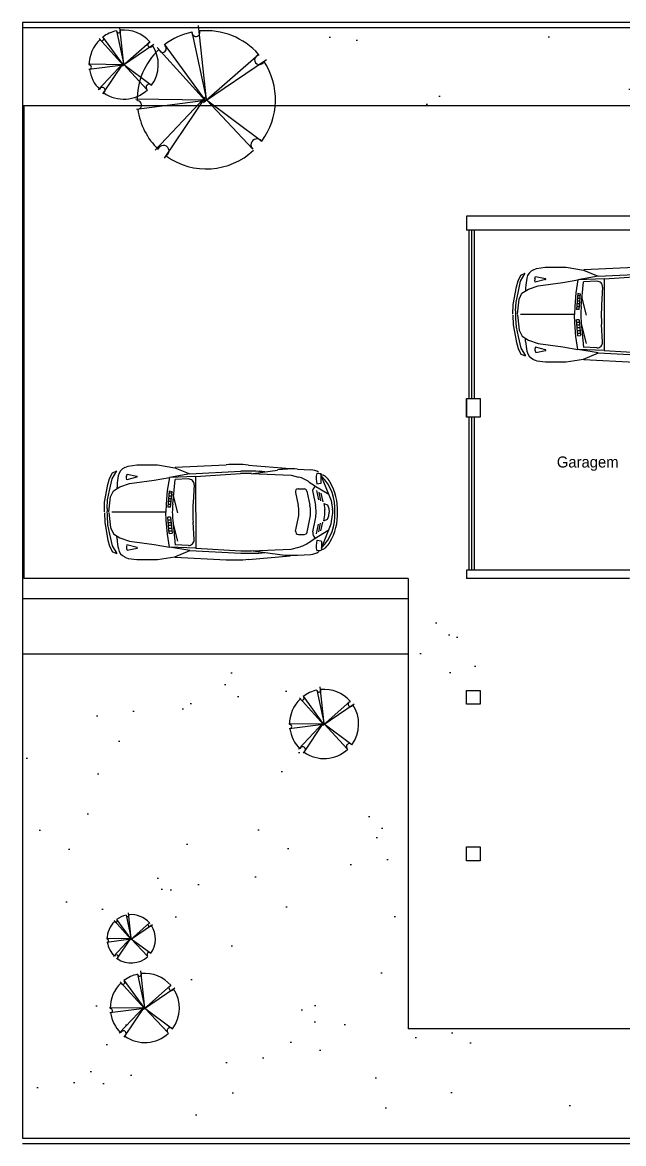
# Model space of a CAD drawing. Extents: x 0 to 44.9, y 0 to 40.9.
# Drawn here: x 0 to 10.86, y 0 to 20.28 of the extents above; entities that cross this region are included whole.
import ezdxf

# ---------------------------------------------------------------- set-up
doc = ezdxf.new("R2010")
doc.units = 0
doc.layers.get('0').update_dxf_attribs({"linetype": 'CONTINUOUS'})
for name, color, linetype in [('ARV', 3, 'CONTINUOUS'), ('BLOCO', 5, 'CONTINUOUS'), ('BLOCOS', 5, 'CONTINUOUS'), ('CINZA', 8, 'CONTINUOUS'), ('HACHURA', 1, 'CONTINUOUS'), ('JARDIM', 3, 'CONTINUOUS'), ('PAREDE', 7, 'CONTINUOUS')]:
    doc.layers.add(name, color=color, linetype=linetype)
doc.styles.add('PADRÃO', font='', dxfattribs={"height": 0.2})
doc.styles.get('PADRÃO').set_extended_font_data('AvantGarde Bk BT')

# ---------------------------------------------------------------- blocks, each defined once
blk = doc.blocks.new('A_03')
at = {"layer": 'ARV'}
for p, q in [((-0.032, 0.054), (-0.102, 0.726)), ((-0.164, 0.667), (-0.032, 0.054)), ((-0.04, 0.044), (-0.476, 0.526)), ((-0.413, 0.556), (-0.04, 0.044)), ((-0.057, 0.029), (0.441, 0.467)), ((0.512, 0.415), (-0.057, 0.029)), ((-0.04, 0.051), (-0.672, 0.059)), ((-0.663, -0.03), (-0.04, 0.051)), ((-0.494, -0.401), (-0.04, 0.081)), ((-0.04, 0.081), (-0.413, -0.475)), ((-0.032, 0.054), (0.468, -0.32)), ((0.388, -0.394), (-0.032, 0.054))]:
    blk.add_line(p, q, dxfattribs=at)
for centre, radius, start, end in [((-0.032, 0.054), 0.625, 102.158, 127.2526), ((-0.127, 0.664), 0.037, 175.6543, 19.6938), ((-0.032, 0.054), 0.625, 41.0541, 95.5311), ((-0.032, 0.054), 0.625, 133.2426, 180.9743), ((-0.427, 0.516), 0.0334, 201.2821, 48.2736), ((0.446, 0.414), 0.0427, 89.2094, 344.6286), ((-0.032, 0.054), 0.625, 323.2022, 33.8211), ((-0.655, 0.006), 0.0378, 285.6846, 88.001), ((-0.032, 0.054), 0.625, 187.876, 225.8833), ((0.426, -0.355), 0.0546, 40.7148, 224.88), ((-0.419, -0.408), 0.0497, 310.6567, 163.4448), ((-0.032, 0.054), 0.625, 234.6715, 313.133)]:
    blk.add_arc(centre, radius, start, end, dxfattribs=at)
blk = doc.blocks.new('C-01')
for p, q in [((-1.831, 0.842), (-1.773, 0.867)), ((-1.773, 0.867), (-1.616, 0.889)), ((-1.616, 0.889), (-1.24, 0.889)), ((-1.24, 0.889), (-0.927, 0.84)), ((-0.927, 0.84), (-0.659, 0.727)), ((-0.922, 0.847), (0, 0.894)), ((0.402, 0.888), (1.156, 0.828)), ((1.287, 0.815), (1.531, 0.802)), ((-2.138, 0.536), (-2.109, 0.646)), ((-2.109, 0.646), (-2.057, 0.747)), ((-2.109, 0.43), (-2.062, 0.637)), ((-2.062, 0.637), (-1.978, 0.781)), ((-2.057, 0.747), (-1.978, 0.781)), ((-1.796, 0.62), (-1.804, 0.658)), ((-1.802, 0.687), (-1.79, 0.721)), ((-1.612, 0.669), (-1.796, 0.62)), ((-1.79, 0.721), (-1.613, 0.684)), ((-0.659, 0.727), (-1.026, 0.665)), ((-0.552, 0.682), (-1.026, 0.665)), ((-0.966, 0.178), (-0.924, 0.627)), ((-0.684, 0.636), (-0.924, 0.627)), ((-0.659, 0.727), (0.263, 0.774)), ((-0.552, 0.682), (0.261, 0.733)), ((-0.552, 0.682), (-0.551, -0.613)), ((0.455, 0.735), (1.176, 0.704)), ((0.488, 0.734), (0.925, 0.798)), ((1.176, 0.704), (1.31, 0.669)), ((1.708, 0.731), (1.637, 0.736)), ((1.667, 0.743), (1.699, 0.729)), ((1.72, 0.57), (1.72, 0.718)), ((1.72, 0.688), (1.898, 0.248)), ((1.724, 0.718), (1.754, 0.706)), ((-2.196, 0.215), (-2.138, 0.536)), ((-2.143, 0.259), (-2.109, 0.43)), ((-1.972, 0.52), (-1.976, 0.461)), ((-1.029, 0.419), (-1.052, 0.126)), ((-1.029, 0.419), (-0.977, 0.411)), ((-1.004, 0.126), (-0.977, 0.411)), ((-0.58, 0.53), (-0.599, 0.212)), ((1.301, 0.455), (1.411, 0.455)), ((1.46, 0.415), (1.513, 0.16)), ((1.503, 0.579), (1.594, 0.516)), ((1.59, 0.519), (1.853, 0.359)), ((1.63, 0.43), (1.666, 0.256)), ((1.641, 0.546), (1.709, 0.557)), ((-2.201, 0.043), (-2.196, 0.215)), ((-2.152, 0.1), (-2.143, 0.259)), ((-0.995, 0.226), (-1.044, 0.226)), ((-0.99, 0.276), (-1.04, 0.276)), ((-0.985, 0.326), (-1.037, 0.326)), ((-0.98, 0.376), (-1.033, 0.376)), ((-0.962, 0.353), (-0.88, 0.023)), ((1.253, 0.394), (1.301, 0.16)), ((1.564, 0.395), (1.613, 0.16)), ((1.674, 0.395), (1.707, 0.239)), ((1.714, 0.379), (1.747, 0.222)), ((1.898, 0.248), (1.925, 0.086)), ((-1.091, 0.034), (-2.064, 0.034)), ((-1.004, 0.126), (-1.052, 0.126)), ((-0.999, 0.176), (-1.048, 0.176)), ((1.764, 0.193), (1.781, 0.086)), ((1.764, 0.193), (1.831, 0.165)), ((1.831, 0.165), (1.855, 0.103)), ((1.855, 0.103), (1.859, 0.037)), ((1.855, -0.029), (1.859, 0.037)), ((-2.152, -0.034), (-2.143, -0.193)), ((-2.143, -0.193), (-2.108, -0.364)), ((-1.029, -0.351), (-1.052, -0.058)), ((-1.004, -0.058), (-1.052, -0.058)), ((-0.999, -0.108), (-1.048, -0.108)), ((-0.995, -0.158), (-1.044, -0.158)), ((-1.004, -0.058), (-0.977, -0.343)), ((-0.966, -0.11), (-0.923, -0.559)), ((-0.962, -0.16), (-0.88, -0.49)), ((-0.579, -0.461), (-0.598, -0.143)), ((1.256, -0.307), (1.302, -0.087)), ((1.463, -0.328), (1.513, -0.087)), ((1.565, -0.322), (1.613, -0.087)), ((1.63, -0.356), (1.666, -0.183)), ((1.674, -0.322), (1.707, -0.165)), ((1.714, -0.305), (1.747, -0.148)), ((1.721, -0.615), (1.898, -0.174)), ((1.764, -0.12), (1.781, -0.013)), ((1.764, -0.12), (1.831, -0.091)), ((1.831, -0.091), (1.855, -0.029)), ((1.898, -0.174), (1.925, -0.013)), ((-2.108, -0.364), (-2.061, -0.571)), ((-1.971, -0.453), (-1.975, -0.394)), ((-0.99, -0.208), (-1.04, -0.208)), ((-0.985, -0.258), (-1.037, -0.258)), ((-0.98, -0.308), (-1.033, -0.308)), ((-1.029, -0.351), (-0.977, -0.343)), ((1.305, -0.367), (1.414, -0.367)), ((1.591, -0.446), (1.854, -0.285)), ((-2.061, -0.571), (-1.976, -0.714)), ((-1.795, -0.553), (-1.803, -0.591)), ((-1.611, -0.602), (-1.795, -0.553)), ((-0.552, -0.613), (-1.026, -0.596)), ((-0.659, -0.658), (-1.025, -0.596)), ((-0.683, -0.567), (-0.924, -0.558)), ((1.177, -0.632), (1.311, -0.596)), ((1.504, -0.506), (1.595, -0.442)), ((1.642, -0.472), (1.71, -0.484)), ((1.721, -0.496), (1.721, -0.645)), ((-1.829, -0.776), (-1.771, -0.8)), ((-1.801, -0.62), (-1.789, -0.654)), ((-1.789, -0.654), (-1.611, -0.617)), ((-1.771, -0.8), (-1.614, -0.821)), ((-1.238, -0.821), (-0.925, -0.772)), ((-0.925, -0.772), (-0.657, -0.658)), ((-0.92, -0.779), (0.002, -0.824)), ((-0.659, -0.658), (0.263, -0.705)), ((-0.551, -0.613), (0.263, -0.663)), ((0.403, -0.818), (1.157, -0.755)), ((0.457, -0.664), (1.177, -0.632)), ((0.49, -0.663), (0.927, -0.726)), ((1.289, -0.742), (1.533, -0.729)), ((1.709, -0.658), (1.638, -0.662)), ((1.668, -0.669), (1.7, -0.656)), ((1.726, -0.645), (1.755, -0.632)), ((-1.614, -0.821), (-1.238, -0.821))]:
    blk.add_line(p, q)
for points in [[(-2.118, 0.039), (-2.09, 0.311), (-2.037, 0.422), (-1.921, 0.496), (-1.745, 0.554), (-1.3, 0.617), (-1.026, 0.665), (-1.064, 0.428), (-1.083, 0.18), (-1.091, 0.034)], [(-2.201, 0.023), (-2.195, -0.149), (-2.137, -0.47), (-2.107, -0.58), (-2.055, -0.681), (-1.976, -0.714)], [(-2.118, 0.027), (-2.089, -0.245), (-2.036, -0.356), (-1.92, -0.429), (-1.744, -0.487), (-1.299, -0.55), (-1.025, -0.596), (-1.063, -0.36), (-1.083, -0.112), (-1.091, 0.034)]]:
    blk.add_lwpolyline(points)
for centre, radius, start, end in [((-1.753, 0.658), 0.2, 112.7478, 169.4663), ((0.157, -2.15), 3.048, 85.3952, 92.9452), ((1.192, -1.011), 1.829, 86.9998, 98.3676), ((-0.452, 0.416), 1.524, 169.4663, 176.0811), ((-1.755, 0.669), 0.0508, 159.9787, 192.5384), ((-1.614, 0.676), 0.00762, 284.96, 78.1125), ((-0.68, 0.536), 0.1, 356.7256, 92.0722), ((0.377, -1.092), 1.829, 87.5491, 93.6237), ((0.42, -2.27), 3.048, 84.6964, 92.9452), ((1.154, 0.08), 0.61, 55.07, 75.2551), ((1.517, 0.518), 0.284, 57.3299, 87.1824), ((1.99, 0.648), 0.364, 166.0961, 196.3535), ((1.707, 0.718), 0.0127, 0, 86.3304), ((1.12, 0.093), 0.847, 356.2451, 44.5195), ((1.695, 0.565), 0.152, 46.3836, 67.2014), ((1.5, 0.36), 0.436, 30.4577, 46.3836), ((1.301, 0.405), 0.05, 90, 191.7694), ((1.411, 0.405), 0.05, 11.7694, 90), ((1.662, 0.416), 0.1, 118.178, 191.7694), ((1.707, 0.57), 0.0127, 279.6077, 360), ((1.003, 0.068), 1.012, 358.0694, 30.4577), ((2.444, 0.037), 3.048, 176.7256, 183.3874), ((-0.935, 0.034), 1.219, 176.8942, 183.2188), ((0.551, 0.036), 1.524, 174.6214, 185.4916), ((0.704, 0.036), 0.61, 348.3436, 11.7694), ((0.916, 0.036), 0.61, 348.3436, 11.7694), ((1.016, 0.036), 0.61, 348.3436, 11.7694), ((1.12, -0.02), 0.847, 315.5935, 3.8679), ((1.481, 0.037), 0.305, 350.7246, 9.3883), ((1.003, 0.004), 1.012, 329.6553, 2.0435), ((1.624, 0.037), 0.305, 350.7246, 9.3883), ((1.305, -0.317), 0.05, 168.3436, 270), ((1.414, -0.317), 0.05, 270, 348.3436), ((1.663, -0.342), 0.1, 168.3436, 242.009), ((-0.451, -0.346), 1.524, 184.0319, 190.6466), ((-1.753, -0.602), 0.0508, 167.5746, 200.1342), ((-1.613, -0.609), 0.00762, 282.0005, 75.153), ((-0.679, -0.467), 0.1, 267.9278, 3.3874), ((1.154, -0.007), 0.61, 284.8579, 305.0429), ((1.991, -0.574), 0.364, 163.7595, 194.0169), ((1.708, -0.496), 0.0127, 0.113, 80.5053), ((1.696, -0.492), 0.152, 292.9116, 313.7293), ((1.5, -0.287), 0.436, 313.7293, 329.6553), ((-1.752, -0.591), 0.2, 190.6466, 247.3652), ((0.375, 1.163), 1.829, 266.4893, 272.5638), ((0.42, 2.339), 3.048, 267.0548, 275.3036), ((1.189, 1.084), 1.829, 261.7454, 273.1132), ((1.518, -0.445), 0.284, 272.9306, 302.783), ((1.709, -0.645), 0.0127, 273.7825, 0.113), ((0.153, 2.22), 3.048, 267.1678, 274.7177)]:
    blk.add_arc(centre, radius, start, end)

msp = doc.modelspace()

# ---------------------------------------------------------------- hatches: boundary and pattern name
at = {"layer": 'JARDIM', "ltscale": 0.015}
h = msp.add_hatch(dxfattribs=at)
h.set_pattern_fill('AR-SAND', color=256, scale=0.05, style=0)
h.set_pattern_definition([(37.5, (-128.9203, -140.9464), (-0.080002, 2.447066), [0, -1.9304, 0, -2.159, 0, -2.06375]), (7.5, (-128.9203, -140.9464), (2.247616, 3.584126), [0, -1.0414, 0, -1.7399, 0, -0.66675]), (327.5, (-130.4824, -140.9464), (3.954962, 0.007186), [0, -0.635, 0, -2.286, 0, -2.9845]), (317.5, (-130.4824, -140.9464), (3.81778, 1.114647), [0, -0.3175, 0, -1.4986, 0, -1.7145])])
h.paths.add_polyline_path([(35.45, 20.18), (20.273, 20.18), (20.273, 18.773), (27.133, 18.773), (27.133, 2.073), (6.973, 2.073), (6.973, 8.853), (0, 8.853), (0, 0.1), (35.45, 0.1)])
h.paths.add_polyline_path([(30.596, 18.374), (31.776, 18.361), (31.797, 18.383), (31.034, 19.226, -0.249412), (30.992, 19.273), (30.989, 19.276, 0.205008)], flags=0)
h.paths.add_polyline_path([(32.771, 19.224), (32.768, 19.255), (32.765, 19.252)], flags=0)
h.paths.add_polyline_path([(32.478, 17.208), (32.449, 17.165, 0.00023), (32.45, 17.165, 0.277622)], flags=0)
h.paths.add_polyline_path([(33.296, 17.312, 0.807593), (33.232, 17.226), (33.235, 17.224, -0.015246), (33.232, 17.226), (32.855, 17.629, -481.901121), (32.861, 17.637), (33.296, 17.312, -0.112471), (33.315, 17.297, 0.000059), (33.315, 17.298)], flags=16)
h.paths.add_polyline_path([(32.431, 18.746), (32.418, 18.737), (32.405, 18.718, 0.00023), (32.406, 18.717, 0.198582)], flags=0)
h.paths.add_polyline_path([(32.815, 17.672), (32.812, 17.703), (32.809, 17.7)], flags=0)
h.paths.add_polyline_path([(32.802, 17.668), (32.807, 17.662), (32.815, 17.669), (32.807, 17.669)], flags=0)
h.paths.add_polyline_path([(32.431, 18.165, -1.013557), (32.409, 18.102), (32.809, 17.66), (33.295, 17.989, -1.028456), (33.293, 18.074, 0.247078), (32.755, 18.294, -1.209451), (32.683, 18.283, 0.112661)], flags=0)
h.paths.add_polyline_path([(31.172, 17.438), (31.115, 17.353, 0.00023), (31.116, 17.352, 0.277622)], flags=0)
h.paths.add_polyline_path([(32.19, 17.661, -0.979684), (32.196, 17.586, -0.000187), (32.196, 17.586, 0.000187), (32.196, 17.586, 0.979684), (32.19, 17.661, 0.000006), (32.19, 17.661, 180045.943097)], flags=0)
h.paths.add_polyline_path([(30.607, 18.2), (31.822, 18.359), (31.089, 19.361, -0.109808), (31.582, 19.588, -0.010377), (31.582, 19.591), (31.591, 19.55, 0.614169), (31.723, 19.554), (31.715, 19.63, -0.075428), (31.726, 19.61, -0.104507), (32.239, 19.553, -0.066216), (32.344, 19.68, 0.020722), (32.344, 19.678), (32.365, 19.654, 1.013557), (32.387, 19.718, -0.112661), (32.639, 19.835, 1.209451), (32.711, 19.847, -0.247078), (33.25, 19.626, 1.028456), (33.251, 19.541), (33.288, 19.566, 0.038636), (33.29, 19.572, -0.318335), (33.272, 18.85, 0.003027), (33.271, 18.85), (33.252, 18.865, 0.807593), (33.189, 18.779), (33.191, 18.776, -0.015246), (33.189, 18.779), (32.825, 19.167, 0.063939), (32.803, 19.17, 0.004521), (32.789, 19.187), (31.85, 18.363), (32.808, 17.647, -0.109407), (32.846, 17.618), (32.808, 17.647, 0.807593), (32.681, 17.475), (32.686, 17.47, -0.015246), (32.681, 17.475), (31.85, 18.362), (31.849, 18.362), (31.831, 18.346), (31.822, 18.359), (30.638, 18.204, -0.103484), (30.608, 18.194, -0.001072)], flags=0)
h.paths.add_polyline_path([(32.152, 19.141), (32.139, 19.14, 0.08723), (32.152, 19.139, -0.001072)], flags=0)
h.paths.add_polyline_path([(32.771, 19.221), (32.763, 19.214), (32.758, 19.221)], flags=0)
h.paths.add_polyline_path([(31.871, 2.086), (31.813, 2, 0.00023), (31.814, 2, 0.277622)], flags=16)
h.paths.add_polyline_path([(31.295, 3.022), (32.475, 3.008), (32.496, 3.031), (31.733, 3.874, -0.249412), (31.691, 3.921), (31.688, 3.924, 0.205008)], flags=16)
h.paths.add_polyline_path([(31.754, 4.329), (31.741, 4.327, 0.08723), (31.754, 4.326, -0.001072)], flags=0)
h.paths.add_polyline_path([(32.373, 4.412), (32.37, 4.443), (32.367, 4.44)], flags=16)
h.paths.add_polyline_path([(31.995, 4.909), (32.353, 4.419), (32.359, 4.428), (32.373, 4.412), (32.375, 4.41), (32.845, 4.822, 0.242286), (32.313, 5.034, -1.209451), (32.241, 5.023, 0.109808)], flags=16)
h.paths.add_polyline_path([(32.359, 4.409), (32.381, 4.409), (32.89, 4.754, 0.038636), (32.893, 4.76, -0.241384), (32.959, 4.193, -0.134513), (33.502, 3.818, 1.028456), (33.505, 3.647), (33.579, 3.697, 0.038636), (33.583, 3.71, -0.318335), (33.546, 2.265, 0.003027), (33.545, 2.266), (33.507, 2.294, 0.807593), (33.38, 2.123), (33.385, 2.118, -0.015246), (33.38, 2.123), (32.555, 3.004), (32.495, 2.963), (32.53, 2.994), (32.52, 3.006), (31.336, 2.851, -0.103484), (31.307, 2.842, -0.001072), (31.306, 2.847), (32.52, 3.006), (31.788, 4.009, -0.109808), (32.281, 4.236, -0.010377), (32.281, 4.239), (32.29, 4.198, 0.614169), (32.422, 4.202), (32.414, 4.278, -0.075428), (32.424, 4.258, -0.108944), (32.959, 4.193, 0.239741), (32.895, 4.757), (32.89, 4.754, -0.283697), (32.853, 4.729), (32.368, 4.4), (32.359, 4.409), (31.748, 4.416, -0.205592), (31.946, 4.868, 0.020722), (31.946, 4.865)], flags=16)
h.paths.add_polyline_path([(5.115, 7.126), (5.086, 7.084, 0.00023), (5.087, 7.083, 0.277622)], flags=0)
h.paths.add_polyline_path([(4.832, 7.507), (4.82, 7.506, 0.08723), (4.833, 7.505, -0.001072)], flags=0)
h.paths.add_polyline_path([(5.452, 7.591), (5.449, 7.622), (5.446, 7.619)], flags=0)
h.paths.add_polyline_path([(5.073, 8.088), (5.439, 7.588), (5.452, 7.587), (5.454, 7.589), (5.452, 7.591), (5.454, 7.589), (5.923, 8.001, 0.242286), (5.392, 8.213, -1.209451), (5.32, 8.202, 0.109808)], flags=0)
h.paths.add_polyline_path([(5.973, 7.935), (5.969, 7.932, -0.283697), (5.932, 7.907), (5.446, 7.578), (5.046, 8.021, -0.249412), (5.025, 8.044), (5.023, 8.046, -6919.394315), (5.023, 8.045, -0.001261), (5.025, 8.048, 0.000556), (5.024, 8.047, 0.020722), (5.025, 8.044), (5.446, 7.578), (5.969, 7.932, 0.038636), (5.971, 7.939, -0.001553)], flags=16)
h.paths.add_polyline_path([(1.875, 1.988), (1.846, 1.945, 0.00023), (1.847, 1.945, 0.277622)], flags=0)
h.paths.add_polyline_path([(1.593, 2.369), (1.58, 2.367, 0.08723), (1.593, 2.366, -0.001072)], flags=0)
h.paths.add_polyline_path([(2.212, 2.452), (2.209, 2.483), (2.206, 2.48)], flags=0)
h.paths.add_polyline_path([(1.834, 2.95), (2.199, 2.449), (2.212, 2.449), (2.214, 2.45), (2.212, 2.452), (2.214, 2.451), (2.683, 2.863, 0.242286), (2.152, 3.074, -1.209451), (2.08, 3.063, 0.109808)], flags=0)
h.paths.add_polyline_path([(2.729, 2.794, -0.283697), (2.692, 2.769), (2.206, 2.44), (1.806, 2.882, -0.249412), (1.785, 2.905), (1.783, 2.907, -6919.394315), (1.783, 2.907, -0.001261), (1.786, 2.909, 0.000556), (1.785, 2.908, 0.020722), (1.785, 2.905), (2.206, 2.44), (2.729, 2.794, 0.038636), (2.731, 2.8, -0.001553), (2.733, 2.797)], flags=16)
h.paths.add_polyline_path([(1.732, 3.38), (1.712, 3.35, 0.00023), (1.712, 3.35, 0.277622)], flags=16)
h.paths.add_polyline_path([(1.534, 3.646), (1.525, 3.645, 0.08723), (1.534, 3.644, -0.001072)], flags=16)
h.paths.add_polyline_path([(1.968, 3.705), (1.965, 3.726), (1.963, 3.724)], flags=0)
h.paths.add_polyline_path([(2.318, 3.442, 0.003027), (2.318, 3.443), (2.304, 3.453, 0.807593), (2.26, 3.393), (2.261, 3.391, -0.015246), (2.26, 3.393), (1.971, 3.701), (1.95, 3.687), (1.962, 3.697), (1.958, 3.702), (1.53, 3.707, -0.205592), (1.668, 4.024, 0.020722), (1.669, 4.022), (1.684, 4.006, 1.013557), (1.699, 4.05, -0.112661), (1.875, 4.132, -0.022512), (1.875, 4.134, 0.022512), (1.875, 4.132, -0.000079), (1.875, 4.132, 0.000079), (1.875, 4.132, 1.209451), (1.925, 4.14, -0.247078), (2.303, 3.986, 1.028456), (2.304, 3.926), (2.329, 3.944, 0.038636), (2.331, 3.948, -0.318335)], flags=16)
h.paths.add_polyline_path([(16.723, 20.18), (3.189, 20.18), (3.192, 20.146, -0.075428), (3.203, 20.126, -0.247078), (4.28, 19.686, 1.028456), (4.283, 19.515), (4.357, 19.566, 0.038636), (4.362, 19.578, -0.171012), (4.568, 18.773), (16.723, 18.773)])

# ---------------------------------------------------------------- linework, layer by layer
at = {"layer": 'BLOCO', "ltscale": 0.015}
for p, q in [((8.073, 13.475), (8.073, 16.523)), ((8.123, 13.475), (8.123, 16.523)), ((8.173, 13.475), (8.173, 16.523)), ((8.073, 10.373), (8.073, 13.14)), ((8.123, 10.373), (8.123, 13.14)), ((8.173, 10.373), (8.173, 13.14))]:
    msp.add_line(p, q, dxfattribs=at)
at = {"layer": 'CINZA', "ltscale": 0.015}
for p, q in [((27.133, 18.773), (0, 18.773)), ((0.023, 18.773), (0.023, 10.223)), ((6.973, 10.223), (0.023, 10.223)), ((6.973, 10.223), (6.973, 2.073)), ((6.973, 9.853), (0, 9.853)), ((6.973, 8.853), (0, 8.853)), ((27.133, 2.073), (6.973, 2.073))]:
    msp.add_line(p, q, dxfattribs=at)
at = {"layer": 'PAREDE'}
for p, q in [((0, 20.28), (0, 0.1)), ((35.55, 20.28), (0, 20.28)), ((16.723, 20.18), (0, 20.18)), ((0, 0.1), (35.45, 0.1)), ((0, 0), (35.55, 0))]:
    msp.add_line(p, q, dxfattribs=at)
at = {"layer": 'PAREDE', "ltscale": 0.015}
for p, q in [((8.023, 16.773), (8.023, 16.523)), ((14.511, 16.773), (8.023, 16.773)), ((13.773, 16.523), (8.023, 16.523)), ((8.023, 13.475), (8.023, 13.14)), ((8.273, 13.475), (8.273, 13.14)), ((13.773, 10.373), (8.023, 10.373)), ((8.023, 10.373), (8.023, 10.223)), ((10.973, 10.223), (8.023, 10.223))]:
    msp.add_line(p, q, dxfattribs=at)
at = {"layer": 'PAREDE'}
for points in [[(8.023, 13.475), (8.273, 13.475), (8.273, 13.14), (8.023, 13.14)], [(8.273, 7.947), (8.023, 7.947), (8.023, 8.197), (8.273, 8.197)], [(8.273, 5.116), (8.023, 5.116), (8.023, 5.366), (8.273, 5.366)]]:
    msp.add_lwpolyline(points, close=True, dxfattribs=at)

# ---------------------------------------------------------------- block references
at = {"layer": 'BLOCOS', "ltscale": 0.015}
for p in [(11.066, 14.961), (3.682, 11.386)]:
    msp.add_blockref('C-01', p, dxfattribs=at)
at = {"layer": 'JARDIM', "ltscale": 0.015}
for p in [(1.863, 19.463), (5.484, 7.536), (2.244, 2.398)]:
    msp.add_blockref('A_03', p, dxfattribs=at)
for p, xscale, yscale, zscale in [((3.388, 18.773), 2, 2, 2), ((1.99, 3.666), 0.7, 0.7, 0.7)]:
    msp.add_blockref('A_03', p, dxfattribs=dict(at, xscale=xscale, yscale=yscale, zscale=zscale))

# ---------------------------------------------------------------- texts
at = {"layer": 'HACHURA', "ltscale": 0.015, "style": 'PADRÃO'}
msp.add_text('Garagem', height=0.2, dxfattribs=at).set_placement((9.659, 12.229))

doc.saveas('drawing.dxf')
